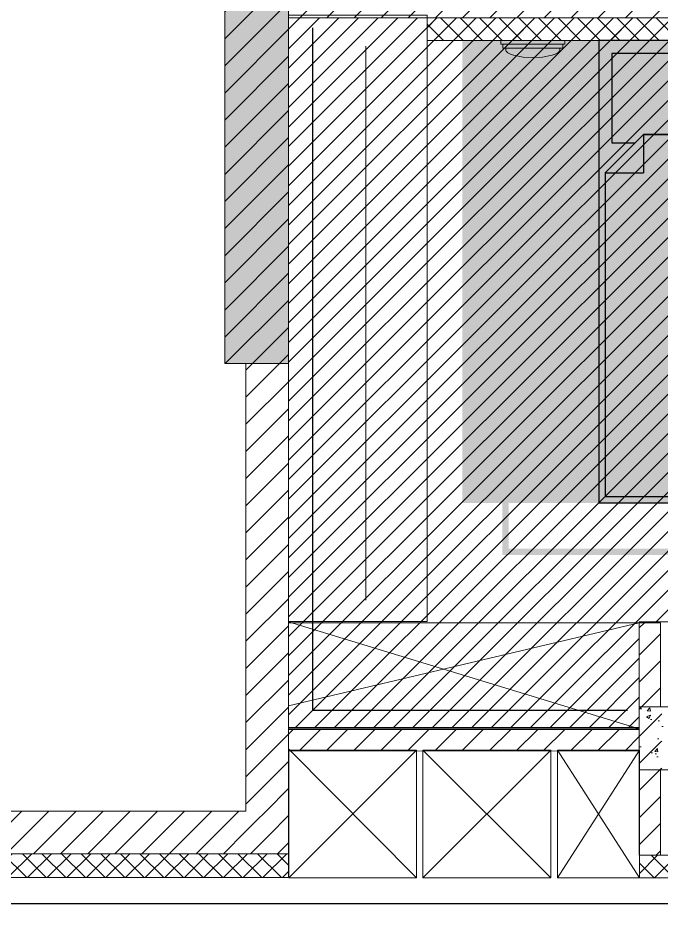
# Model space of a CAD drawing. Header units: millimetres. Extents: x 2336463 to 2579121, y 595385 to 778077.
# Drawn here: x 2375975 to 2378992, y 693361 to 697540 of the extents above; entities that cross this region are included whole.
import ezdxf

# ---------------------------------------------------------------- set-up
doc = ezdxf.new("R2010")
doc.units = ezdxf.units.MM
doc.header["$MEASUREMENT"] = 0
for name, color, linetype in [('+возводимые стены', 7, 'Continuous'), ('Интерьер - Мебель', 7, 'Continuous'), ('сит план', 7, 'Continuous')]:
    doc.layers.add(name, color=color, linetype=linetype)
for name, color, linetype, lineweight in [('+возводимые стены_Ном._пера__1', 7, 'Continuous', 13), ('+возводимые стены_Ном._пера__101', 252, 'Continuous', 5), ('+потолки_Ном._пера__1', 7, 'Continuous', 13), ('1 Планировка_Ном._пера__1', 7, 'Continuous', 13), ('MEP - Электрооборудование.ЭО_Ном._пера__101', 252, 'Continuous', 5), ('Интерьер - Мебель_Ном._пера__1', 7, 'Continuous', 13), ('сит план_Ном._пера__1', 7, 'Continuous', 13)]:
    doc.layers.add(name, color=color, linetype=linetype, lineweight=lineweight)
for name, color, linetype, lineweight, true_color in [('+возводимые стены_Ном._пера__169', 7, 'Continuous', 5, 0x68b353), ('+возводимые стены_Ном._пера__9', 7, 'Continuous', 15, 0x3dad99), ('+потолки_Ном._пера__104', 7, 'Continuous', 5, 0x96e196), ('1 Планировка_Ном._пера__9', 7, 'Continuous', 15, 0x3dad99), ('MEP - Электрооборудование.ЭО_Ном._пера__24', 7, 'Continuous', 30, 0x029e21), ('MEP - Электрооборудование.ЭО_Ном._пера__58', 7, 'Continuous', 5, 0xdf0000), ('Интерьер - Мебель_Ном._пера__62', 7, 'Continuous', 25, 0xaaaaaa), ('сит план_Ном._пера__87', 7, 'Continuous', 20, 0x6a6a6a)]:
    doc.layers.add(name, color=color, linetype=linetype, lineweight=lineweight, true_color=true_color)
doc.linetypes.add('вешало', pattern='A,0,[1,Р”РёР·Р°Р№РЅ РїСЂРѕРµРєС‚ СЂР°Р±РѕС‡РёР№1.Shx,S=9.52381,R=0,X=0,Y=0],-1200,0', length=1200)
doc.linetypes.add('Сварной шов', pattern='A,0,[2,Р”РёР·Р°Р№РЅ РїСЂРѕРµРєС‚ СЂР°Р±РѕС‡РёР№1.Shx,S=0.079365,R=0,X=0,Y=0],-17,0', length=17)
doc.dimstyles.new('СГЕНЕРИР_СТИЛЬ__11', dxfattribs={"dimtxt": 0.18, "dimasz": 91.2, "dimexe": 0.18, "dimexo": 0.0625, "dimgap": 0, "dimtad": 0, "dimtih": 1, "dimtoh": 1, "dimdec": 4, "dimzin": 0, "dimdsep": 46, "dimcen": 0.09, "dimadec": 0, "dimazin": 0, "dimtfac": 1, "dimtdec": 4, "dimtmove": 0, "dimatfit": 3, "dimldrblk": 'ARROWHEAD_11', "dimfxl": 0, "dimtolj": 1, "dimtzin": 0, "dimarcsym": 0})
pattern_1 = [(45, (2086872.015, 585813.686), (-45.961939, 45.961939), []), (135, (2086872.015, 585813.686), (45.961939, 45.961939), [])]
pattern_2 = [(45, (2086872.015, 585813.69), (-63.639609, 63.639609), [])]
pattern_3 = [(50, (2086872.01, 585813.69), (-182.18467, 15.939086), [19.05, -209.55]), (355, (2086872.01, 585813.69), (-35.24342, 191.05685), [15.24, -167.64058]), (100.451445, (2086887.2, 585812.36), (146.94125, 175.11775), [16.19001, -178.09024]), (46.1842, (2086872.01, 585864.49), (-271.07904, 42.04233), [28.575, -314.325]), (96.63556, (2086894.6, 585860.98), (237.40413, 247.42612), [24.28502, -267.1356]), (351.18415, (2086872.01, 585864.49), (237.40413, 247.42612), [22.85997, -251.45973]), (21, (2086897.41, 585851.79), (-151.61439, 102.2652), [19.05, -209.55]), (326, (2086897.41, 585851.79), (61.80203, 184.18797), [15.24, -167.64]), (71.451445, (2086910.05, 585843.26), (213.41642, 81.92277), [16.19001, -178.08994]), (37.5, (2086872.015, 585813.686), (3.088603, 84.555039), [0, -165.608, 0, -170.18, 0, -168.275]), (7.5, (2086872.015, 585813.69), (66.819663, 100.180575), [0, -97.028, 0, -161.798, 0, -64.135]), (327.5, (2086815.37, 585813.686), (-135.590595, 5.728744), [0, -63.5, 0, -198.12, 0, -262.89]), (317.5, (2086789.97, 585813.69), (148.12918, 25.42649), [0, -82.55, 0, -131.572, 0, -186.69])]

# ---------------------------------------------------------------- blocks, each defined once
blk = doc.blocks.new('Перекрытие_225', base_point=(2377894.6, 697552.5))
at = {"layer": 'Интерьер - Мебель_Ном._пера__1', "color": 7, "linetype": 'Continuous', "lineweight": 13, "flags": 128}
blk.add_lwpolyline([(2377894.6, 697552.5), (2377245.1, 697552.5), (2377245.1, 694706.5), (2377894.6, 694706.5)], close=True, dxfattribs=at)
blk = doc.blocks.new('Перекрытие_228', base_point=(2377245.1, 694700.7))
at = {"layer": 'Интерьер - Мебель_Ном._пера__1', "color": 7, "linetype": 'Continuous', "lineweight": 13, "flags": 128}
blk.add_lwpolyline([(2377245.1, 694700.7), (2377245.1, 694203), (2378889.9, 694203), (2378889.9, 694700.7)], close=True, dxfattribs=at)
blk = doc.blocks.new('Перекрытие_229', base_point=(2377245.6, 694103.2))
at = {"layer": 'Интерьер - Мебель_Ном._пера__1', "color": 7, "linetype": 'Continuous', "lineweight": 13, "flags": 128}
blk.add_lwpolyline([(2377245.6, 694103.2), (2377245.6, 693503.6), (2377845.5, 693503.6), (2377845.5, 694103.2)], close=True, dxfattribs=at)
blk = doc.blocks.new('Перекрытие_232', base_point=(2378505.7, 694103.2))
at = {"layer": 'Интерьер - Мебель_Ном._пера__1', "color": 7, "linetype": 'Continuous', "lineweight": 13, "flags": 128}
blk.add_lwpolyline([(2378505.7, 694103.2), (2378505.7, 693503.6), (2378890.5, 693503.6), (2378890.5, 694103.2)], close=True, dxfattribs=at)
blk = doc.blocks.new('Перекрытие_233', base_point=(2377875.1, 694103.2))
at = {"layer": 'Интерьер - Мебель_Ном._пера__1', "color": 7, "linetype": 'Continuous', "lineweight": 13, "flags": 128}
blk.add_lwpolyline([(2377875.1, 694103.2), (2377875.1, 693503.6), (2378475.5, 693503.6), (2378475.5, 694103.2)], close=True, dxfattribs=at)
blk = doc.blocks.new('Стена_1123', base_point=(2376945.1, 700916.8))
at = {"layer": 'сит план_Ном._пера__87', "linetype": 'Continuous', "lineweight": 20, "true_color": 0x6a6a6a}
h = blk.add_hatch(dxfattribs=at)
h.set_pattern_fill('Блоки_Бетонные_Эффективные', color=251, style=0, pattern_type=2)
h.set_pattern_definition(pattern_2)
h.paths.add_polyline_path([(2376945.1, 700916.8), (2376945.1, 695916.8), (2377245.1, 695916.8), (2377245.1, 700916.8)])
at = {"layer": 'сит план_Ном._пера__1', "color": 7, "linetype": 'Continuous', "lineweight": 13, "flags": 128}
for points in [[(2376945.1, 700916.8), (2376945.1, 695916.8)], [(2377245.1, 695916.8), (2377245.1, 697539)], [(2376945.1, 695916.8), (2377245.1, 695916.8)]]:
    blk.add_lwpolyline(points, dxfattribs=at)
blk = doc.blocks.new('Стена_1125', base_point=(2377045.1, 695916.8))
at = {"layer": 'сит план_Ном._пера__87', "linetype": 'Continuous', "lineweight": 20, "true_color": 0x6a6a6a}
h = blk.add_hatch(dxfattribs=at)
h.set_pattern_fill('Блоки_Бетонные_Эффективные', color=251, style=0, pattern_type=2)
h.set_pattern_definition(pattern_2)
h.paths.add_polyline_path([(2377245.1, 693816.8), (2377245.1, 695916.8), (2377045.1, 695916.8), (2377045.1, 693816.8)])
h = blk.add_hatch(dxfattribs=at)
h.set_pattern_fill('Блоки_Бетонные_Эффективные', color=251, style=0, pattern_type=2)
h.set_pattern_definition(pattern_2)
h.paths.add_polyline_path([(2377045.1, 693616.8), (2377245.1, 693616.8), (2377045.1, 693816.8)])
h = blk.add_hatch(dxfattribs=at)
h.set_pattern_fill('Блоки_Бетонные_Эффективные', color=251, style=0, pattern_type=2)
h.set_pattern_definition(pattern_2)
h.paths.add_polyline_path([(2377045.1, 693816.8), (2377245.1, 693616.8), (2377245.1, 693816.8)])
at = {"layer": 'сит план_Ном._пера__1', "color": 7, "linetype": 'Continuous', "lineweight": 13, "flags": 128}
for points in [[(2377045.1, 695916.8), (2377045.1, 693816.8)], [(2377245.1, 695916.8), (2377045.1, 695916.8)], [(2377245.1, 693616.8), (2377245.1, 695916.8)], [(2377245.1, 693616.8), (2377045.1, 693616.8)]]:
    blk.add_lwpolyline(points, dxfattribs=at)
blk = doc.blocks.new('Стена_1126', base_point=(2377045.1, 693816.8))
at = {"layer": 'сит план_Ном._пера__87', "linetype": 'Continuous', "lineweight": 20, "true_color": 0x6a6a6a}
h = blk.add_hatch(dxfattribs=at)
h.set_pattern_fill('Блоки_Бетонные_Эффективные', color=251, style=0, pattern_type=2)
h.set_pattern_definition(pattern_2)
h.paths.add_polyline_path([(2377045.1, 693816.8), (2375045.1, 693816.8), (2375045.1, 693616.8), (2377045.1, 693616.8)])
at = {"layer": 'сит план_Ном._пера__1', "color": 7, "linetype": 'Continuous', "lineweight": 13, "flags": 128}
for points in [[(2377045.1, 693816.8), (2375045.1, 693816.8)], [(2375045.1, 693616.8), (2377045.1, 693616.8)]]:
    blk.add_lwpolyline(points, dxfattribs=at)
blk = doc.blocks.new('Стена_1127', base_point=(2378889.9, 694305.7))
at = {"layer": 'сит план_Ном._пера__87', "linetype": 'Continuous', "lineweight": 20, "true_color": 0x6a6a6a}
h = blk.add_hatch(dxfattribs=at)
h.set_pattern_fill('Блоки_Бетонные_Эффективные', color=251, style=0, pattern_type=2)
h.set_pattern_definition(pattern_2)
h.paths.add_polyline_path([(2378989.9, 694305.7), (2378989.9, 694010.7), (2378995, 694010.7), (2378995, 694305.7)])
h = blk.add_hatch(dxfattribs=at)
h.set_pattern_fill('Блоки_Бетонные_Эффективные', color=251, style=0, pattern_type=2)
h.set_pattern_definition(pattern_2)
h.paths.add_polyline_path([(2379095, 694305.7), (2379095, 694010.7), (2379395, 694010.7), (2379395, 694305.7)])
h = blk.add_hatch(dxfattribs=at)
h.set_pattern_fill('Блоки_Бетонные_Эффективные', color=251, style=0, pattern_type=2)
h.set_pattern_definition(pattern_2)
h.paths.add_polyline_path([(2379495, 694305.7), (2379495, 694010.7), (2380086.3, 694010.7), (2380086.3, 694305.7)])
at = {"layer": 'сит план_Ном._пера__1', "color": 7, "linetype": 'Continuous', "lineweight": 13, "flags": 128}
for points in [[(2378995, 694305.7), (2378989.9, 694305.7)], [(2379395, 694305.7), (2379095, 694305.7)], [(2380086.3, 694305.7), (2379495, 694305.7)], [(2380086.3, 694010.7), (2380086.3, 694305.7)], [(2378989.9, 694010.7), (2378995, 694010.7)], [(2379095, 694010.7), (2379395, 694010.7)], [(2379495, 694010.7), (2380086.3, 694010.7)]]:
    blk.add_lwpolyline(points, dxfattribs=at)
blk = doc.blocks.new('Стена_1153', base_point=(2378889.9, 694099))
at = {"layer": '+возводимые стены_Ном._пера__169', "linetype": 'Continuous', "lineweight": 5, "true_color": 0x68b353}
h = blk.add_hatch(dxfattribs=at)
h.set_pattern_fill('Блоки_Бетонные_Эффективные', color=85, style=0, pattern_type=2)
h.set_pattern_definition(pattern_2)
h.paths.add_polyline_path([(2378889.9, 694199), (2377245.1, 694199.4), (2377245.1, 694099.4), (2378889.9, 694099)])
at = {"layer": '+возводимые стены_Ном._пера__101', "color": 252, "linetype": 'Continuous', "lineweight": 5, "flags": 128}
for points in [[(2378889.9, 694199), (2377245.1, 694199.4)], [(2377245.1, 694199.4), (2377245.1, 694099.4)], [(2377245.1, 694099.4), (2378889.9, 694099)]]:
    blk.add_lwpolyline(points, dxfattribs=at)
blk = doc.blocks.new('Стена_1154', base_point=(2380783.5, 697539))
at = {"layer": '+возводимые стены_Ном._пера__169', "linetype": 'Continuous', "lineweight": 5, "true_color": 0x68b353}
h = blk.add_hatch(dxfattribs=at)
h.set_pattern_fill('Блоки_Бетонные_Эффективные', color=85, style=0, pattern_type=2)
h.set_pattern_definition(pattern_2)
h.paths.add_polyline_path([(2380783.5, 697639), (2377245.1, 697639), (2377245.1, 697539), (2380783.5, 697539)])
at = {"layer": '+возводимые стены_Ном._пера__101', "color": 252, "linetype": 'Continuous', "lineweight": 5, "flags": 128}
for points in [[(2380783.5, 697639), (2377245.1, 697639)], [(2380783.5, 697539), (2380783.5, 697639)], [(2377245.1, 697539), (2380783.5, 697539)]]:
    blk.add_lwpolyline(points, dxfattribs=at)
blk = doc.blocks.new('Стена_1167', base_point=(2378889.9, 693609.6))
at = {"layer": '+возводимые стены_Ном._пера__169', "linetype": 'Continuous', "lineweight": 5, "true_color": 0x68b353}
h = blk.add_hatch(dxfattribs=at)
h.set_pattern_fill('Блоки_Бетонные_Эффективные', color=85, style=0, pattern_type=2)
h.set_pattern_definition(pattern_2)
h.paths.add_polyline_path([(2378989.9, 693609.6), (2378989.9, 694700.7), (2378889.9, 694700.7), (2378889.9, 693609.6)])
at = {"layer": '+возводимые стены_Ном._пера__101', "color": 252, "linetype": 'Continuous', "lineweight": 5, "flags": 128}
for points in [[(2378989.9, 694700.7), (2378889.9, 694700.7)], [(2378889.9, 694700.7), (2378889.9, 694199)], [(2378989.9, 694305.7), (2378989.9, 694700.7)], [(2378889.9, 694099), (2378889.9, 693609.6)], [(2378989.9, 693609.6), (2378989.9, 694010.7)], [(2378889.9, 693609.6), (2378989.9, 693609.6)]]:
    blk.add_lwpolyline(points, dxfattribs=at)
blk = doc.blocks.new('Кровать Двуспальная 01 25')
at = {"layer": 'Интерьер - Мебель_Ном._пера__62', "color": 253, "linetype": 'Continuous', "lineweight": 25, "true_color": 0xaaaaaa}
for p, q in [((1600, 2170), (0, 2170)), ((0, 2170), (0, 0)), ((1600, 0), (1600, 2170)), ((210, 1730), (30, 1550)), ((800, 1730), (210, 1730)), ((210, 1730), (210, 1550)), ((1390, 1730), (800, 1730)), ((1570, 1550), (1390, 1730)), ((1390, 1730), (1390, 1550)), ((30, 1550), (30, 30)), ((30, 1550), (210, 1550)), ((1570, 1550), (1390, 1550)), ((1570, 30), (1570, 1550)), ((0, 0), (1600, 0)), ((30, 30), (800, 30)), ((800, 30), (1570, 30))]:
    blk.add_line(p, q, dxfattribs=at)
at = {"layer": 'Интерьер - Мебель_Ном._пера__62', "color": 253, "linetype": 'Continuous', "lineweight": 25, "true_color": 0xaaaaaa, "flags": 128}
for points in [[(740, 1730), (740, 2110), (60, 2110), (60, 1690), (170, 1690), (210, 1730)], [(1390, 1730), (1430, 1690), (1540, 1690), (1540, 2110), (860, 2110), (860, 1730)]]:
    blk.add_lwpolyline(points, close=True, dxfattribs=at)
blk = doc.blocks.new('Настенный Светильник 25')
at = {"layer": 'MEP - Электрооборудование.ЭО_Ном._пера__58', "color": 12, "linetype": 'Continuous', "lineweight": 5, "true_color": 0xdf0000}
for p, q in [((-150, 0), (-150, -17.5)), ((0, 0), (-150, 0)), ((0, 0), (150, 0)), ((-150, -17.5), (-140, -17.5)), ((-140, -17.5), (-140, -35)), ((-140, -17.5), (140, -17.5)), ((-140, -35), (0, -35)), ((-127, -39.8), (-127.3, -42.3)), ((-126.2, -37.3), (-127, -39.8)), ((-124.8, -35), (-126.2, -37.3)), ((0, -35), (-124.8, -35)), ((140, -35), (0, -35)), ((0, -35), (124.8, -35)), ((124.8, -35), (126.2, -37.3)), ((126.2, -37.3), (127, -39.8)), ((127, -39.8), (127.3, -42.3)), ((150, -17.5), (140, -17.5)), ((140, -17.5), (140, -35)), ((150, 0), (150, -17.5)), ((-127.3, -42.3), (-127, -44.9)), ((-127, -44.9), (-126.2, -47.3)), ((-126.2, -47.3), (-124.8, -49.7)), ((-124.8, -49.7), (-121.6, -53.4)), ((-121.6, -53.4), (-117.6, -56.8)), ((-117.6, -56.8), (-104.6, -63.8)), ((-104.6, -63.8), (-90, -69)), ((-90, -69), (-45.7, -77.2)), ((-45.7, -77.2), (0, -80)), ((45.7, -77.2), (0, -80)), ((90, -69), (45.7, -77.2)), ((104.6, -63.8), (90, -69)), ((117.6, -56.8), (104.6, -63.8)), ((121.6, -53.4), (117.6, -56.8)), ((124.8, -49.7), (121.6, -53.4)), ((126.2, -47.3), (124.8, -49.7)), ((127, -44.9), (126.2, -47.3)), ((127.3, -42.3), (127, -44.9))]:
    blk.add_line(p, q, dxfattribs=at)
blk = doc.blocks.new('ARROWHEAD_11')
at = {"color": 0, "linetype": 'Continuous', "lineweight": 0}
blk.add_line((0, 0), (-1, 0), dxfattribs=at)
at = {"color": 0, "linetype": 'Continuous', "lineweight": 0, "const_width": 0.25, "flags": 128}
blk.add_lwpolyline([(-0.125, 0, 1), (0.125, 0, 1)], format="xyb", close=True, dxfattribs=at)

msp = doc.modelspace()

# ---------------------------------------------------------------- hatches: boundary and pattern name
at = {"layer": '+возводимые стены_Ном._пера__9', "linetype": 'Continuous', "lineweight": 15, "true_color": 0x3dad99}
h = msp.add_hatch(dxfattribs=at)
h.set_pattern_fill('Блоки_Бетонные', color=135, style=0, pattern_type=2)
h.set_pattern_definition(pattern_1)
h.paths.add_polyline_path([(2380888.1, 697539), (2377894.6, 697539), (2377894.6, 697433), (2380888.1, 697433)])
h = msp.add_hatch(dxfattribs=at)
h.set_pattern_fill('Блоки_Бетонные', color=135, style=0, pattern_type=2)
h.set_pattern_definition(pattern_1)
h.paths.add_polyline_path([(2377245.1, 693616.8), (2375140.1, 693616.8), (2375140.1, 693504.6), (2377245.1, 693504.6)])
h = msp.add_hatch(dxfattribs=at)
h.set_pattern_fill('Блоки_Бетонные', color=135, style=0, pattern_type=2)
h.set_pattern_definition(pattern_1)
h.paths.add_polyline_path([(2380890.3, 693609.6), (2378890.5, 693609.6), (2378890.5, 693503.6), (2380890.3, 693503.6)])
at = {"layer": '+потолки_Ном._пера__104', "linetype": 'Continuous', "lineweight": 5, "true_color": 0x96e196}
h = msp.add_hatch(dxfattribs=at)
h.set_pattern_fill('Линии_Наклонные__Шаг_1_5_', color=81, style=0, pattern_type=2)
h.set_pattern_definition([(45, (2086872.015, 585813.686), (-45.961939, 45.961939), [])])
h.paths.add_polyline_path([(2377245.1, 694209.1), (2377245.1, 697539), (2380888.1, 697539), (2380888.1, 694311), (2379481, 694311), (2379481, 694705.7), (2378889.9, 694705.7), (2378889.9, 694209.1)])
at = {"layer": '1 Планировка_Ном._пера__9', "linetype": 'Continuous', "lineweight": 0, "true_color": 0x0f2b26}
msp.add_hatch(color=118, dxfattribs=at).paths.add_polyline_path([(2378060.5, 697435.1), (2380890.5, 697435.1), (2380890.5, 695263.1), (2378060.5, 695263.1)])
at = {"layer": 'MEP - Электрооборудование.ЭО_Ном._пера__58', "linetype": 'Continuous', "lineweight": 5, "true_color": 0xdf0000}
h = msp.add_hatch(color=12, dxfattribs=at)
h.paths.add_polyline_path([(2378246.9, 697018.9), (2380716.8, 697018.9), (2380746.9, 697018.9), (2380746.9, 695018.9), (2380716.9, 695018.9), (2380716.8, 695018.9), (2378277.3, 695018.9), (2378246.9, 695018.9), (2378246.9, 696983.1)])
h.paths.add_polyline_path([(2380716.8, 695048.9), (2380716.8, 696983.1), (2378277.3, 696983.1), (2378277.3, 695048.9)], flags=0)
at = {"layer": 'сит план_Ном._пера__1', "linetype": 'Continuous', "lineweight": 13}
h = msp.add_hatch(dxfattribs=at)
h.set_pattern_fill('AR_CONC', style=0, pattern_type=2)
h.set_pattern_definition(pattern_3)
h.paths.add_polyline_path([(2376945.1, 701167), (2377245.1, 701167), (2377245.1, 695916.8), (2376945.1, 695916.8)])
h = msp.add_hatch(dxfattribs=at)
h.set_pattern_fill('AR_CONC', style=0, pattern_type=2)
h.set_pattern_definition(pattern_3)
h.paths.add_polyline_path([(2378889.9, 694307), (2380090, 694307), (2380090, 694011), (2378889.9, 694011)])

# ---------------------------------------------------------------- linework, layer by layer
at = {"layer": '+возводимые стены_Ном._пера__1', "color": 7, "linetype": 'Continuous', "lineweight": 13, "flags": 128}
for points in [[(2380888.1, 697539), (2377894.6, 697539), (2377894.6, 697433), (2380888.1, 697433)], [(2377245.1, 693616.8), (2375140.1, 693616.8), (2375140.1, 693504.6), (2377245.1, 693504.6)], [(2380890.3, 693609.6), (2378890.5, 693609.6), (2378890.5, 693503.6), (2380890.3, 693503.6)]]:
    msp.add_lwpolyline(points, close=True, dxfattribs=at)
at = {"layer": '+потолки_Ном._пера__1', "color": 7, "linetype": 'Continuous', "lineweight": 13, "flags": 128}
msp.add_lwpolyline([(2377245.1, 694209.1), (2377245.1, 697539), (2380888.1, 697539), (2380888.1, 694311), (2379481, 694311), (2379481, 694705.7), (2378889.9, 694705.7), (2378889.9, 694209.1)], close=True, dxfattribs=at)
at = {"layer": '1 Планировка_Ном._пера__1', "color": 7, "linetype": 'Continuous', "lineweight": 13}
for p, q in [((2377245.6, 694107.8), (2377845.5, 693503.6)), ((2377245.6, 693503.6), (2377845.5, 694103.2)), ((2377875.1, 694103.2), (2378475.5, 693503.6)), ((2377875.1, 693503.6), (2378475.5, 694103.2)), ((2378505.7, 694103.2), (2378890.5, 693503.6)), ((2378505.7, 693503.6), (2378890.5, 694103.2))]:
    msp.add_line(p, q, dxfattribs=at)
at = {"layer": 'MEP - Электрооборудование.ЭО_Ном._пера__24', "color": 104, "linetype": 'Сварной шов', "lineweight": 30, "true_color": 0x029e21}
for p, q in [((2377357.4, 697492.2), (2377357.4, 694290.4)), ((2377357.4, 694290.4), (2378835.2, 694290.4))]:
    msp.add_line(p, q, dxfattribs=at)
at = {"layer": 'Интерьер - Мебель_Ном._пера__1', "color": 7, "linetype": 'вешало', "lineweight": 13}
msp.add_line((2377607.5, 697407), (2377607.5, 694807.4), dxfattribs=at)
at = {"layer": 'Интерьер - Мебель_Ном._пера__1', "color": 7, "linetype": 'Continuous', "lineweight": 13}
for p, q in [((2377245.1, 694705.7), (2378889.9, 694203)), ((2377245.1, 694310.9), (2378889.9, 694700.7))]:
    msp.add_line(p, q, dxfattribs=at)
at = {"layer": 'сит план_Ном._пера__1', "color": 7, "linetype": 'Continuous', "lineweight": 13, "flags": 128}
for points in [[(2376945.1, 701167), (2377245.1, 701167), (2377245.1, 695916.8), (2376945.1, 695916.8)], [(2378889.9, 694307), (2380090, 694307), (2380090, 694011), (2378889.9, 694011)]]:
    msp.add_lwpolyline(points, close=True, dxfattribs=at)

# ---------------------------------------------------------------- block references
at = {"layer": '+возводимые стены', "color": 252, "lineweight": 5}
for name, p in [('Стена_1154', (2380783.5, 697539)), ('Стена_1167', (2378889.9, 693609.6)), ('Стена_1153', (2378889.9, 694099))]:
    msp.add_blockref(name, p, dxfattribs=at)
at = {"layer": 'MEP - Электрооборудование.ЭО_Ном._пера__58', "color": 12, "linetype": 'Continuous', "lineweight": 5, "true_color": 0xdf0000, "zscale": 1000}
msp.add_blockref('Настенный Светильник 25', (2378390.5, 697433), dxfattribs=at)
at = {"layer": 'Интерьер - Мебель', "color": 7, "linetype": 'Continuous', "lineweight": 13}
for name, p in [('Перекрытие_225', (2377894.6, 697552.5)), ('Перекрытие_228', (2377245.1, 694700.7)), ('Перекрытие_229', (2377245.6, 694103.2)), ('Перекрытие_233', (2377875.1, 694103.2)), ('Перекрытие_232', (2378505.7, 694103.2))]:
    msp.add_blockref(name, p, dxfattribs=at)
at = {"layer": 'Интерьер - Мебель_Ном._пера__62', "color": 253, "linetype": 'Continuous', "lineweight": 25, "true_color": 0xaaaaaa, "zscale": 1000}
msp.add_blockref('Кровать Двуспальная 01 25', (2378700.3, 695262.9), dxfattribs=at)
at = {"layer": 'сит план', "color": 7, "lineweight": 13}
for name, p in [('Стена_1123', (2376945.1, 700916.8)), ('Стена_1125', (2377045.1, 695916.8)), ('Стена_1127', (2378889.9, 694305.7)), ('Стена_1126', (2377045.1, 693816.8))]:
    msp.add_blockref(name, p, dxfattribs=at)

# ---------------------------------------------------------------- leaders
at = {"layer": 'MEP - Электрооборудование.ЭО_Ном._пера__101', "color": 252, "linetype": 'Continuous', "lineweight": 5, "annotation_type": 0, "has_hookline": 1, "hookline_direction": 0, "text_width": 649.6}
msp.add_leader([(2375437.5, 693384.1), (2385020.1, 693384.1)], dimstyle='СГЕНЕРИР_СТИЛЬ__11', dxfattribs=at)

doc.saveas('drawing.dxf')
